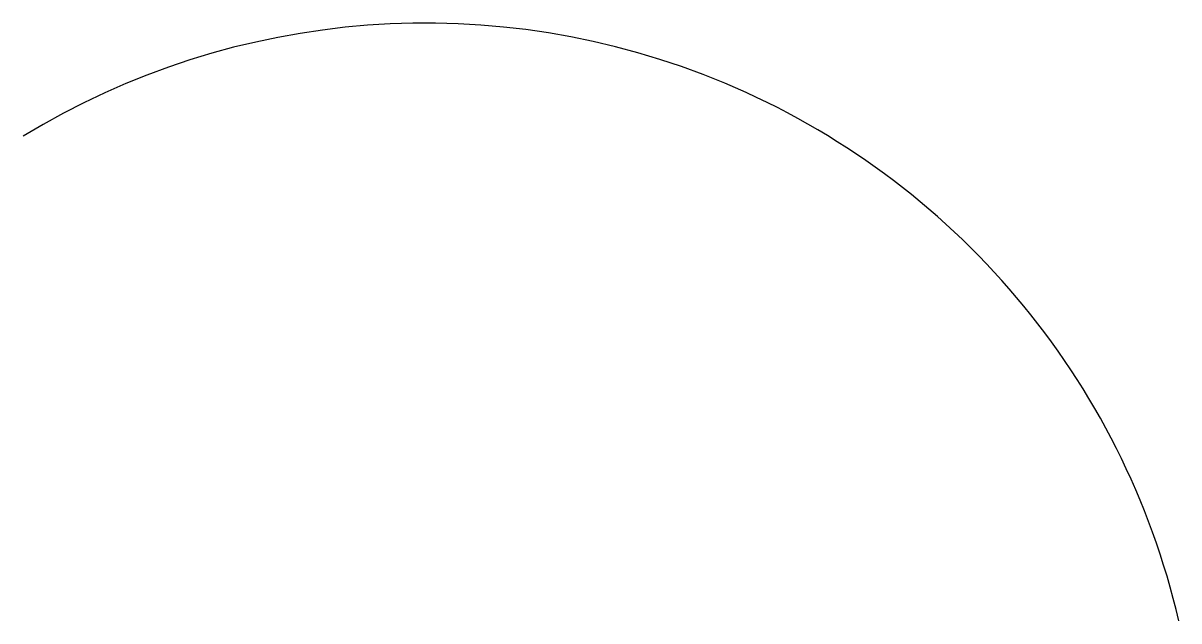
# Model space of a CAD drawing. Extents: x 4 to 59.7, y 21.9 to 50.7.
import ezdxf

# ---------------------------------------------------------------- set-up
doc = ezdxf.new("R2010")
doc.units = 0
doc.header["$MEASUREMENT"] = 0
doc.layers.get('0').update_dxf_attribs({"linetype": 'CONTINUOUS'})

msp = doc.modelspace()

# ---------------------------------------------------------------- linework, layer by layer
msp.add_arc((23.383, 13.437), 37.271, 13.1139, 121.3772)

doc.saveas('drawing.dxf')
